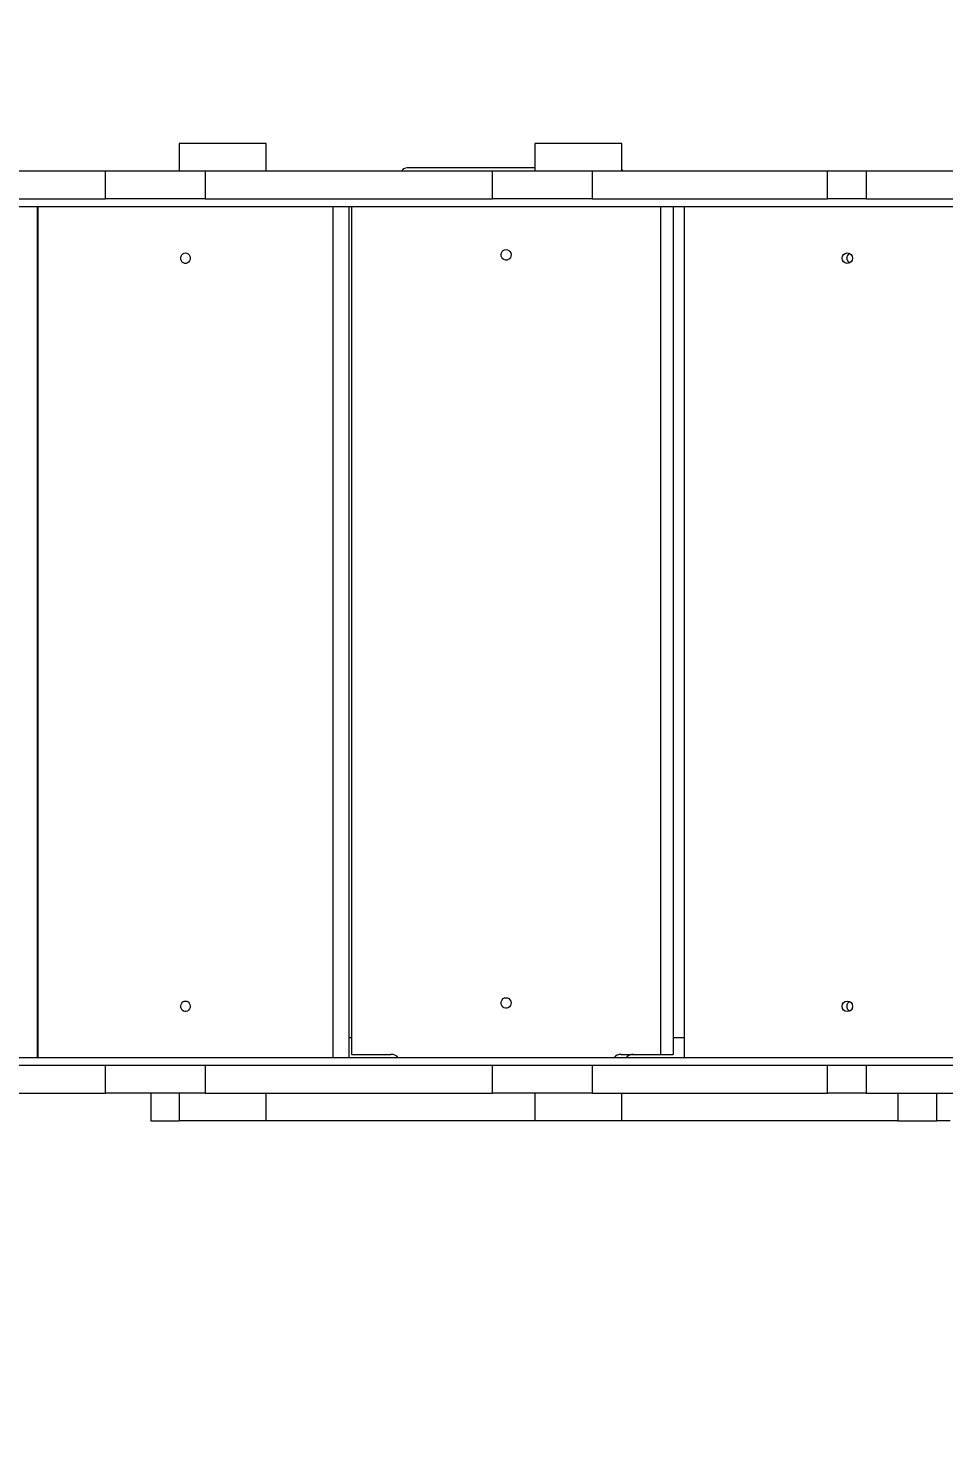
# Model space of a CAD drawing. Header units: millimetres. Extents: x -8083 to 6576, y -6691 to 5601.
# Drawn here: x 506 to 1200, y -1880 to -801 of the extents above; entities that cross this region are included whole.
import ezdxf

# ---------------------------------------------------------------- set-up
doc = ezdxf.new("R2010")
doc.units = ezdxf.units.MM
for name, color, linetype in [('DIKOM_ОБЪЕКТ', 7, 'Continuous'), ('DIKOM_РАЗМЕР_ЗОНА', 7, 'Continuous'), ('DIKOM_РАЗМЕР_ОБЪЕКТА', 7, 'Continuous')]:
    doc.layers.add(name, color=color, linetype=linetype)
doc.styles.add('style1', font='arial.ttf', dxfattribs={"width": 0.8})
doc.dimstyles.new('1-50', dxfattribs={"dimtxt": 300, "dimasz": 200, "dimexe": 100, "dimexo": 0, "dimgap": 100, "dimtad": 1, "dimtxsty": 'style1', "dimcen": 200, "dimclrd": 7, "dimclre": 7, "dimclrt": 7, "dimadec": 1, "dimazin": 2, "dimtfac": 1, "dimtmove": 0, "dimatfit": 2, "dimfxl": 0, "dimlwd": 25, "dimlwe": 18, "dimarcsym": 0})

# ---------------------------------------------------------------- blocks, each defined once
blk = doc.blocks.new('*D10')
at = {"layer": 'Defpoints', "color": 0, "transparency": 16777216}
for p in [(-4711.6, -59.9), (5076.7, -1609.9), (5076.7, -5900.2)]:
    blk.add_point(p, dxfattribs=at)
at = {"layer": 'DIKOM_РАЗМЕР_ОБЪЕКТА', "color": 7, "lineweight": 18, "transparency": 16777216}
for p, q in [((-4711.6, -59.9), (-4711.6, -6000.2)), ((5076.7, -1609.9), (5076.7, -6000.2))]:
    blk.add_line(p, q, dxfattribs=at)
at = {"layer": 'DIKOM_РАЗМЕР_ОБЪЕКТА', "color": 7, "lineweight": 25, "transparency": 16777216}
blk.add_line((-4511.6, -5900.2), (4876.7, -5900.2), dxfattribs=at)
at = {"layer": 'DIKOM_РАЗМЕР_ОБЪЕКТА', "color": 7, "transparency": 16777216}
for points in [[(-4511.6, -5866.9), (-4511.6, -5933.5), (-4711.6, -5900.2)], [(4876.7, -5866.9), (4876.7, -5933.5), (5076.7, -5900.2)]]:
    blk.add_solid(points, dxfattribs=at)
at = {"layer": 'DIKOM_РАЗМЕР_ОБЪЕКТА', "color": 7, "transparency": 16777216, "insert": (410.1, -5647), "char_height": 300, "attachment_point": 5, "style": 'style1'}
blk.add_mtext('10000', dxfattribs=at)
blk = doc.blocks.new('*D11')
at = {"layer": 'Defpoints', "color": 0, "transparency": 16777216}
for p in [(6576.4, -1609.9), (-6320, -3354.1), (6576.4, -6591.4)]:
    blk.add_point(p, dxfattribs=at)
at = {"layer": 'DIKOM_РАЗМЕР_ЗОНА', "color": 7, "lineweight": 18, "transparency": 16777216}
for p, q in [((6576.4, -1609.9), (6576.4, -6691.4)), ((-6320, -3354.1), (-6320, -6691.4))]:
    blk.add_line(p, q, dxfattribs=at)
at = {"layer": 'DIKOM_РАЗМЕР_ЗОНА', "color": 7, "lineweight": 25, "transparency": 16777216}
blk.add_line((-6120, -6591.4), (6376.4, -6591.4), dxfattribs=at)
at = {"layer": 'DIKOM_РАЗМЕР_ЗОНА', "color": 7, "transparency": 16777216}
for points in [[(-6120, -6558.1), (-6120, -6624.7), (-6320, -6591.4)], [(6376.4, -6558.1), (6376.4, -6624.7), (6576.4, -6591.4)]]:
    blk.add_solid(points, dxfattribs=at)
at = {"layer": 'DIKOM_РАЗМЕР_ЗОНА', "color": 7, "transparency": 16777216, "insert": (182.5, -6338.1), "char_height": 300, "attachment_point": 5, "style": 'style1'}
blk.add_mtext('13000', dxfattribs=at)

msp = doc.modelspace()

# ---------------------------------------------------------------- linework, layer by layer
at = {"layer": 'DIKOM_ОБЪЕКТ', "color": 7, "linetype": 'Continuous', "lineweight": 15}
for p, q in [((620.07, -888.882), (620.07, -909.882)), ((686.07, -888.882), (620.07, -888.882)), ((686.07, -909.882), (686.07, -888.882)), ((890.07, -888.882), (890.07, -909.882)), ((956.07, -888.882), (890.07, -888.882)), ((956.07, -909.882), (956.07, -888.882)), ((564.159, -909.882), (371.218, -909.882)), ((564.159, -930.882), (564.159, -909.882)), ((639.759, -909.882), (564.159, -909.882)), ((639.759, -909.882), (639.759, -930.882)), ((857.879, -909.882), (639.759, -909.882)), ((890.07, -907.332), (793.072, -907.332)), ((857.879, -930.882), (857.879, -909.882)), ((933.479, -909.882), (857.879, -909.882)), ((933.479, -909.882), (933.479, -930.882)), ((1112.203, -909.882), (933.479, -909.882)), ((1112.203, -930.882), (1112.203, -909.882)), ((1141.562, -909.882), (1112.203, -909.882)), ((1141.562, -909.882), (1141.562, -930.882)), ((1267.07, -909.882), (1141.562, -909.882)), ((371.218, -930.882), (564.159, -930.882)), ((1210.493, -936.882), (409.934, -936.882)), ((512.383, -936.882), (512.383, -1582.882)), ((512.669, -936.882), (512.669, -1582.882)), ((639.759, -930.882), (564.159, -930.882)), ((639.759, -930.882), (857.879, -930.882)), ((736.983, -1582.882), (736.983, -936.882)), ((748.904, -936.882), (748.904, -1582.882)), ((750.786, -936.882), (750.786, -1580.332)), ((933.479, -930.882), (857.879, -930.882)), ((933.479, -930.882), (1112.203, -930.882)), ((985.71, -1580.332), (985.71, -936.882)), ((994.944, -936.882), (994.944, -1580.332)), ((1003.299, -936.882), (1003.299, -1582.882)), ((1141.562, -930.882), (1112.203, -930.882)), ((1141.562, -930.882), (1284.045, -930.882)), ((750.786, -1567.882), (748.904, -1567.882)), ((1003.299, -1567.882), (994.944, -1567.882)), ((1210.493, -1582.882), (409.934, -1582.882)), ((750.786, -1580.332), (780.856, -1580.332)), ((955.639, -1580.332), (985.71, -1580.332)), ((985.71, -1580.332), (994.944, -1580.332)), ((564.159, -1588.882), (371.218, -1588.882)), ((564.159, -1609.882), (564.159, -1588.882)), ((639.759, -1588.882), (564.159, -1588.882)), ((639.759, -1588.882), (639.759, -1609.882)), ((857.879, -1588.882), (639.759, -1588.882)), ((857.879, -1609.882), (857.879, -1588.882)), ((933.479, -1588.882), (857.879, -1588.882)), ((933.479, -1588.882), (933.479, -1609.882)), ((1112.203, -1588.882), (933.479, -1588.882)), ((1112.203, -1609.882), (1112.203, -1588.882)), ((1141.562, -1588.882), (1112.203, -1588.882)), ((1141.562, -1588.882), (1141.562, -1609.882)), ((1284.045, -1588.882), (1141.562, -1588.882)), ((371.218, -1609.882), (564.159, -1609.882)), ((639.759, -1609.882), (564.159, -1609.882)), ((598.48, -1609.882), (598.48, -1630.882)), ((620.07, -1609.882), (620.07, -1630.882)), ((639.759, -1609.882), (857.879, -1609.882)), ((686.07, -1630.882), (686.07, -1609.882)), ((933.479, -1609.882), (857.879, -1609.882)), ((890.07, -1609.882), (890.07, -1630.882)), ((933.479, -1609.882), (1112.203, -1609.882)), ((956.07, -1630.882), (956.07, -1609.882)), ((1141.562, -1609.882), (1112.203, -1609.882)), ((1141.562, -1609.882), (1267.07, -1609.882)), ((1165.485, -1609.882), (1165.485, -1630.882)), ((1195.313, -1630.882), (1195.313, -1609.882)), ((598.48, -1630.882), (620.07, -1630.882)), ((686.07, -1630.882), (620.07, -1630.882)), ((890.07, -1630.882), (686.07, -1630.882)), ((956.07, -1630.882), (890.07, -1630.882)), ((1165.485, -1630.882), (956.07, -1630.882)), ((1165.485, -1630.882), (1195.313, -1630.882)), ((1205.369, -1630.882), (1195.313, -1630.882))]:
    msp.add_line(p, q, dxfattribs=at)
at = {"layer": 'DIKOM_ОБЪЕКТ', "color": 7, "linetype": 'Continuous', "lineweight": 15, "flags": 128}
for points in [[(956.07, -908.896), (956.565, -909.555), (956.753, -909.882)], [(868.248, -969.332), (869.356, -969.51), (870.365, -970.027), (871.187, -970.838), (871.747, -971.871), (871.996, -973.034), (871.912, -974.223), (871.503, -975.332), (870.804, -976.265), (869.879, -976.936), (868.808, -977.288), (867.688, -977.288), (866.617, -976.936), (865.691, -976.265), (864.993, -975.332), (864.583, -974.223), (864.5, -973.034), (864.749, -971.871), (865.309, -970.838), (866.13, -970.027), (867.14, -969.51), (868.248, -969.332)], [(624.826, -971.882), (625.884, -972.059), (626.848, -972.577), (627.632, -973.388), (628.167, -974.42), (628.405, -975.583), (628.325, -976.772), (627.934, -977.882), (627.267, -978.814), (626.383, -979.485), (625.361, -979.837), (624.291, -979.837), (623.269, -979.485), (622.385, -978.814), (621.718, -977.882), (621.327, -976.772), (621.247, -975.583), (621.485, -974.42), (622.02, -973.388), (622.804, -972.577), (623.768, -972.059), (624.826, -971.882)], [(624.826, -1539.882), (625.884, -1540.059), (626.848, -1540.577), (627.632, -1541.388), (628.167, -1542.42), (628.405, -1543.583), (628.325, -1544.772), (627.934, -1545.882), (627.267, -1546.814), (626.383, -1547.485), (625.361, -1547.837), (624.291, -1547.837), (623.269, -1547.485), (622.385, -1546.814), (621.718, -1545.882), (621.327, -1544.772), (621.247, -1543.583), (621.485, -1542.42), (622.02, -1541.388), (622.804, -1540.577), (623.768, -1540.059), (624.826, -1539.882)], [(868.248, -1537.332), (869.356, -1537.51), (870.365, -1538.027), (871.187, -1538.838), (871.747, -1539.871), (871.996, -1541.034), (871.912, -1542.223), (871.503, -1543.332), (870.804, -1544.265), (869.879, -1544.936), (868.808, -1545.288), (867.688, -1545.288), (866.617, -1544.936), (865.691, -1544.265), (864.993, -1543.332), (864.583, -1542.223), (864.5, -1541.034), (864.749, -1539.871), (865.309, -1538.838), (866.13, -1538.027), (867.14, -1537.51), (868.248, -1537.332)]]:
    msp.add_lwpolyline(points, dxfattribs=at)
at = {"layer": 'DIKOM_ОБЪЕКТ', "color": 7, "linetype": 'Continuous', "lineweight": 15}
for centre in [(1127.248, -975.858), (1127.248, -1543.858)]:
    msp.add_circle(centre, 3.977, dxfattribs=at)
for centre, radius, start, end in [((793.143, -912.011), 4.679, 90.870469, 152.931002), ((1130.791, -975.882), 4.013, 116.600514, 243.399486), ((1130.791, -1543.882), 4.013, 116.600681, 243.399319), ((780.789, -1587.69), 7.358, 40.807112, 89.478356), ((955.696, -1587.668), 7.336, 90.442957, 139.271575), ((964.942, -1587.694), 7.362, 90.532491, 139.180147)]:
    msp.add_arc(centre, radius, start, end, dxfattribs=at)

# ---------------------------------------------------------------- dimensions: what is measured, and where the dimension line sits
at = {"layer": 'DIKOM_РАЗМЕР_ЗОНА'}
dim = msp.add_linear_dim(base=(6576.354, -6591.4), p1=(-6319.964, -3354.058), p2=(6576.354, -1609.882), text='13000', dimstyle='1-50', dxfattribs=at)
dim.commit()
dim.dimension.update_dxf_attribs({"geometry": '*D11', "text_midpoint": (182.549, -6591.4), "dimtype": 160})
at = {"layer": 'DIKOM_РАЗМЕР_ОБЪЕКТА'}
dim = msp.add_linear_dim(base=(5076.718, -5900.189), p1=(-4711.621, -59.882), p2=(5076.718, -1609.882), text='10000', dimstyle='1-50', dxfattribs=at)
dim.commit()
dim.dimension.update_dxf_attribs({"geometry": '*D10', "text_midpoint": (410.054, -5900.189), "dimtype": 160})

doc.saveas('drawing.dxf')
